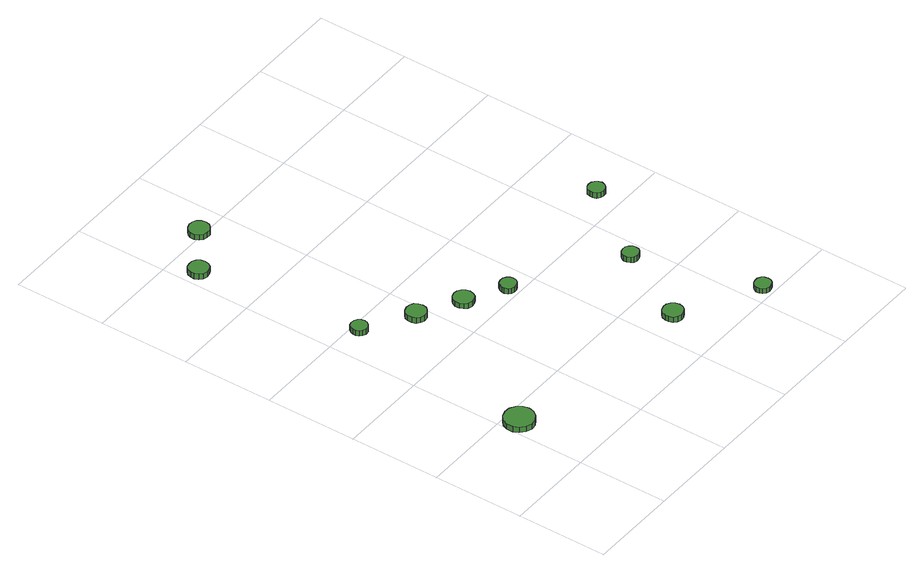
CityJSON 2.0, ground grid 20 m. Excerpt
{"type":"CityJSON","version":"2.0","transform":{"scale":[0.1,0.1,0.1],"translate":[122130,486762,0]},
"CityObjects":{
"tree1":{"type":"SolitaryVegetationObject","attributes":{"function":"something"},"geometry":[{"type":"MultiSurface","lod":"1","boundaries":[[[0,1,2,3,4,5,6,7,8,9,10,11,12,13,14]],[[15,16,17,18,19,20,21,22,23,24,25,26,27,28,29]],[[0,29,28,1]],[[1,28,27,2]],[[2,27,26,3]],[[3,26,25,4]],[[4,25,24,5]],[[5,24,23,6]],[[6,23,22,7]],[[7,22,21,8]],[[8,21,20,9]],[[9,20,19,10]],[[10,19,18,11]],[[11,18,17,12]],[[12,17,16,13]],[[13,16,15,14]],[[14,15,29,0]]]}]},
"tree2":{"type":"SolitaryVegetationObject","attributes":{"function":"something"},"geometry":[{"type":"MultiSurface","lod":"1","boundaries":[[[30,31,32,33,34,35,36,37,38,39,40,41,42,43,44]],[[45,46,47,48,49,50,51,52,53,54,55,56,57,58,59]],[[30,59,58,31]],[[31,58,57,32]],[[32,57,56,33]],[[33,56,55,34]],[[34,55,54,35]],[[35,54,53,36]],[[36,53,52,37]],[[37,52,51,38]],[[38,51,50,39]],[[39,50,49,40]],[[40,49,48,41]],[[41,48,47,42]],[[42,47,46,43]],[[43,46,45,44]],[[44,45,59,30]]]}]},
"tree3":{"type":"SolitaryVegetationObject","attributes":{"function":"something"},"geometry":[{"type":"MultiSurface","lod":"1","boundaries":[[[60,61,62,63,64,65,66,67,68,69,70,71,72,73,74]],[[75,76,77,78,79,80,81,82,83,84,85,86,87,88,89]],[[60,89,88,61]],[[61,88,87,62]],[[62,87,86,63]],[[63,86,85,64]],[[64,85,84,65]],[[65,84,83,66]],[[66,83,82,67]],[[67,82,81,68]],[[68,81,80,69]],[[69,80,79,70]],[[70,79,78,71]],[[71,78,77,72]],[[72,77,76,73]],[[73,76,75,74]],[[74,75,89,60]]]}]},
"tree4":{"type":"SolitaryVegetationObject","attributes":{"function":"something"},"geometry":[{"type":"MultiSurface","lod":"1","boundaries":[[[90,91,92,93,94,95,96,97,98,99,100,101,102,103,104]],[[105,106,107,108,109,110,111,112,113,114,115,116,117,118,119]],[[90,119,118,91]],[[91,118,117,92]],[[92,117,116,93]],[[93,116,115,94]],[[94,115,114,95]],[[95,114,113,96]],[[96,113,112,97]],[[97,112,111,98]],[[98,111,110,99]],[[99,110,109,100]],[[100,109,108,101]],[[101,108,107,102]],[[102,107,106,103]],[[103,106,105,104]],[[104,105,119,90]]]}]},
"tree5":{"type":"SolitaryVegetationObject","attributes":{"function":"something"},"geometry":[{"type":"MultiSurface","lod":"1","boundaries":[[[120,121,122,123,124,125,126,127,128,129,130,131,132,133,134]],[[135,136,137,138,139,140,141,142,143,144,145,146,147,148,149]],[[120,149,148,121]],[[121,148,147,122]],[[122,147,146,123]],[[123,146,145,124]],[[124,145,144,125]],[[125,144,143,126]],[[126,143,142,127]],[[127,142,141,128]],[[128,141,140,129]],[[129,140,139,130]],[[130,139,138,131]],[[131,138,137,132]],[[132,137,136,133]],[[133,136,135,134]],[[134,135,149,120]]]}]},
"tree6":{"type":"SolitaryVegetationObject","attributes":{"function":"something"},"geometry":[{"type":"MultiSurface","lod":"1","boundaries":[[[150,151,152,153,154,155,156,157,158,159,160,161,162,163,164]],[[165,166,167,168,169,170,171,172,173,174,175,176,177,178,179]],[[150,179,178,151]],[[151,178,177,152]],[[152,177,176,153]],[[153,176,175,154]],[[154,175,174,155]],[[155,174,173,156]],[[156,173,172,157]],[[157,172,171,158]],[[158,171,170,159]],[[159,170,169,160]],[[160,169,168,161]],[[161,168,167,162]],[[162,167,166,163]],[[163,166,165,164]],[[164,165,179,150]]]}]},
"tree7":{"type":"SolitaryVegetationObject","attributes":{"function":"something"},"geometry":[{"type":"MultiSurface","lod":"1","boundaries":[[[180,181,182,183,184,185,186,187,188,189,190,191,192,193,194]],[[195,196,197,198,199,200,201,202,203,204,205,206,207,208,209]],[[180,209,208,181]],[[181,208,207,182]],[[182,207,206,183]],[[183,206,205,184]],[[184,205,204,185]],[[185,204,203,186]],[[186,203,202,187]],[[187,202,201,188]],[[188,201,200,189]],[[189,200,199,190]],[[190,199,198,191]],[[191,198,197,192]],[[192,197,196,193]],[[193,196,195,194]],[[194,195,209,180]]]}]},
"tree8":{"type":"SolitaryVegetationObject","attributes":{"function":"something"},"geometry":[{"type":"MultiSurface","lod":"1","boundaries":[[[210,211,212,213,214,215,216,217,218,219,220,221,222,223,224]],[[225,226,227,228,229,230,231,232,233,234,235,236,237,238,239]],[[210,239,238,211]],[[211,238,237,212]],[[212,237,236,213]],[[213,236,235,214]],[[214,235,234,215]],[[215,234,233,216]],[[216,233,232,217]],[[217,232,231,218]],[[218,231,230,219]],[[219,230,229,220]],[[220,229,228,221]],[[221,228,227,222]],[[222,227,226,223]],[[223,226,225,224]],[[224,225,239,210]]]}]},
"tree9":{"type":"SolitaryVegetationObject","attributes":{"function":"something"},"geometry":[{"type":"MultiSurface","lod":"1","boundaries":[[[240,241,242,243,244,245,246,247,248,249,250,251,252,253,254]],[[255,256,257,258,259,260,261,262,263,264,265,266,267,268,269]],[[240,269,268,241]],[[241,268,267,242]],[[242,267,266,243]],[[243,266,265,244]],[[244,265,264,245]],[[245,264,263,246]],[[246,263,262,247]],[[247,262,261,248]],[[248,261,260,249]],[[249,260,259,250]],[[250,259,258,251]],[[251,258,257,252]],[[252,257,256,253]],[[253,256,255,254]],[[254,255,269,240]]]}]},
"tree10":{"type":"SolitaryVegetationObject","attributes":{"function":"something"},"geometry":[{"type":"MultiSurface","lod":"1","boundaries":[[[270,271,272,273,274,275,276,277,278,279,280,281,282,283,284]],[[285,286,287,288,289,290,291,292,293,294,295,296,297,298,299]],[[270,299,298,271]],[[271,298,297,272]],[[272,297,296,273]],[[273,296,295,274]],[[274,295,294,275]],[[275,294,293,276]],[[276,293,292,277]],[[277,292,291,278]],[[278,291,290,279]],[[279,290,289,280]],[[280,289,288,281]],[[281,288,287,282]],[[282,287,286,283]],[[283,286,285,284]],[[284,285,299,270]]]}]},
"tree11":{"type":"SolitaryVegetationObject","attributes":{"function":"something"},"geometry":[{"type":"MultiSurface","lod":"1","boundaries":[[[300,301,302,303,304,305,306,307,308,309,310,311,312,313,314]],[[315,316,317,318,319,320,321,322,323,324,325,326,327,328,329]],[[300,329,328,301]],[[301,328,327,302]],[[302,327,326,303]],[[303,326,325,304]],[[304,325,324,305]],[[305,324,323,306]],[[306,323,322,307]],[[307,322,321,308]],[[308,321,320,309]],[[309,320,319,310]],[[310,319,318,311]],[[311,318,317,312]],[[312,317,316,313]],[[313,316,315,314]],[[314,315,329,300]]]}]}
},
"vertices":[
[65,169,23],[62,182,23],[54,193,23],[42,200,23],[29,201,23],[16,197,23],[6,188,23],[0,176,23],[0,162,23],[6,150,23],[16,141,23],[29,136,23],[42,138,23],[54,145,23],[62,156,23],[62,156,10],[54,145,10],[42,138,10],[29,136,10],[16,141,10],[6,150,10],[0,162,10],[0,176,10],[6,188,10],[16,197,10],[29,201,10],[42,200,10],[54,193,10],[62,182,10],[65,169,10],
[89,580,28],[87,587,28],[83,593,28],[77,597,28],[69,598,28],[62,596,28],[57,591,28],[54,584,28],[54,576,28],[57,570,28],[62,565,28],[69,562,28],[77,563,28],[83,567,28],[87,573,28],[87,573,15],[83,567,15],[77,563,15],[69,562,15],[62,565,15],[57,570,15],[54,576,15],[54,584,15],[57,591,15],[62,596,15],[69,598,15],[77,597,15],[83,593,15],[87,587,15],[89,580,15],
[57,939,24],[55,948,24],[50,955,24],[42,960,24],[33,960,24],[24,958,24],[18,952,24],[14,943,24],[14,934,24],[18,926,24],[24,920,24],[33,917,24],[42,918,24],[50,922,24],[55,930,24],[55,930,11],[50,922,11],[42,918,11],[33,917,11],[24,920,11],[18,926,11],[14,934,11],[14,943,11],[18,952,11],[24,958,11],[33,960,11],[42,960,11],[50,955,11],[55,948,11],[57,939,11],
[194,517,27],[192,526,27],[187,534,27],[179,538,27],[170,539,27],[161,536,27],[154,530,27],[151,522,27],[151,513,27],[154,504,27],[161,498,27],[170,495,27],[179,496,27],[187,501,27],[192,508,27],[192,508,14],[187,501,14],[179,496,14],[170,495,14],[161,498,14],[154,504,14],[151,513,14],[151,522,14],[154,530,14],[161,536,14],[170,539,14],[179,538,14],[187,534,14],[192,526,14],[194,517,14],
[284,469,25],[282,478,25],[277,485,25],[269,490,25],[260,491,25],[251,488,25],[245,482,25],[241,473,25],[241,464,25],[245,456,25],[251,450,25],[260,447,25],[269,448,25],[277,452,25],[282,460,25],[282,460,13],[277,452,13],[269,448,13],[260,447,13],[251,450,13],[245,456,13],[241,464,13],[241,473,13],[245,482,13],[251,488,13],[260,491,13],[269,490,13],[277,485,13],[282,478,13],[284,469,13],
[156,1009,23],[154,1018,23],[149,1026,23],[141,1030,23],[132,1031,23],[123,1028,23],[116,1022,23],[112,1014,23],[112,1005,23],[116,996,23],[123,990,23],[132,988,23],[141,988,23],[149,993,23],[154,1000,23],[154,1000,10],[149,993,10],[141,988,10],[132,988,10],[123,990,10],[116,996,10],[112,1005,10],[112,1014,10],[116,1022,10],[123,1028,10],[132,1031,10],[141,1030,10],[149,1026,10],[154,1018,10],[156,1009,10],
[365,424,25],[364,431,25],[359,437,25],[353,441,25],[345,441,25],[338,439,25],[333,434,25],[330,427,25],[330,420,25],[333,413,25],[338,408,25],[345,406,25],[353,407,25],[359,410,25],[364,416,25],[364,416,12],[359,410,12],[353,407,12],[345,406,12],[338,408,12],[333,413,12],[330,420,12],[330,427,12],[333,434,12],[338,439,12],[345,441,12],[353,441,12],[359,437,12],[364,431,12],[365,424,12],
[491,117,24],[489,126,24],[484,133,24],[476,138,24],[467,139,24],[458,136,24],[451,130,24],[448,121,24],[448,112,24],[451,104,24],[458,98,24],[467,95,24],[476,96,24],[484,101,24],[489,108,24],[489,108,11],[484,101,11],[476,96,11],[467,95,11],[458,98,11],[451,104,11],[448,112,11],[448,121,11],[451,130,11],[458,136,11],[467,139,11],[476,138,11],[484,133,11],[489,126,11],[491,117,11],
[657,25,23],[655,32,23],[651,38,23],[644,42,23],[637,42,23],[630,40,23],[624,35,23],[621,28,23],[621,21,23],[624,14,23],[630,9,23],[637,7,23],[644,8,23],[651,11,23],[655,17,23],[655,17,11],[651,11,11],[644,8,11],[637,7,11],[630,9,11],[624,14,11],[621,21,11],[621,28,11],[624,35,11],[630,40,11],[637,42,11],[644,42,11],[651,38,11],[655,32,11],[657,25,11],
[582,288,24],[581,295,24],[576,301,24],[570,305,24],[562,305,24],[555,303,24],[550,298,24],[547,291,24],[547,284,24],[550,277,24],[555,272,24],[562,270,24],[570,271,24],[576,274,24],[581,280,24],[581,280,11],[576,274,11],[570,271,11],[562,270,11],[555,272,11],[550,277,11],[547,284,11],[547,291,11],[550,298,11],[555,303,11],[562,305,11],[570,305,11],[576,301,11],[581,295,11],[582,288,11],
[704,457,23],[702,464,23],[698,470,23],[692,474,23],[684,475,23],[677,473,23],[671,468,23],[668,461,23],[668,453,23],[671,446,23],[677,441,23],[684,439,23],[692,440,23],[698,444,23],[702,450,23],[702,450,10],[698,444,10],[692,440,10],[684,439,10],[677,441,10],[671,446,10],[668,453,10],[668,461,10],[671,468,10],[677,473,10],[684,475,10],[692,474,10],[698,470,10],[702,464,10],[704,457,10]
]}
